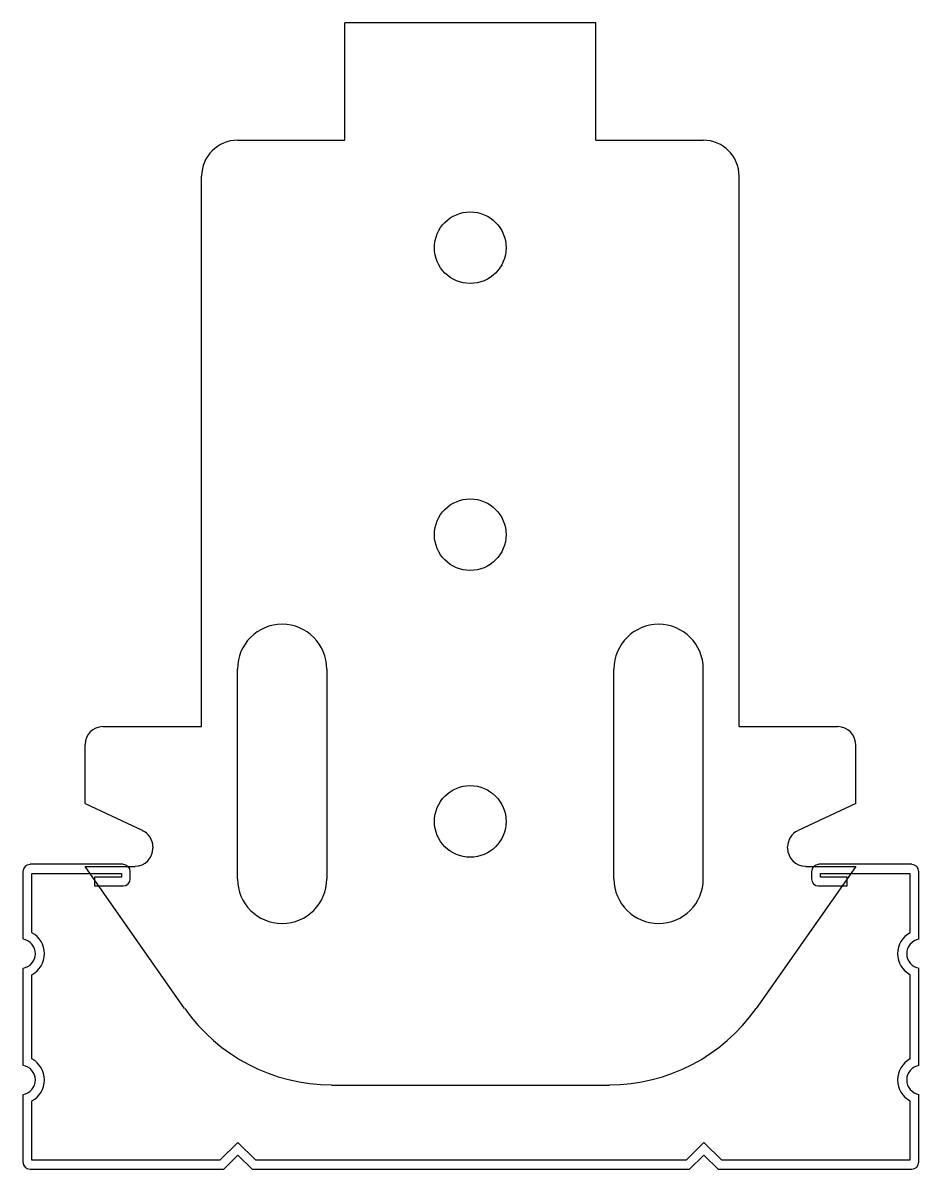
# Model space of a CAD drawing. Header units: millimetres. Extents: x -22.5 to 22.5, y -56.5 to 1.
import ezdxf

# ---------------------------------------------------------------- set-up
doc = ezdxf.new("R2010")
doc.units = ezdxf.units.MM
doc.layers.add('I-DT-02', color=185, linetype='Continuous')
doc.layers.add('wipess', color=5, linetype='Continuous')

# ---------------------------------------------------------------- blocks, each defined once
blk = doc.blocks.new('A$C41EA49D0')
at = {"layer": 'I-DT-02', "linetype": 'Continuous'}
for points in [[(-11.698, -5.891), (-6.305, -5.891), (-6.305, 0)], [(6.305, 0), (-6.305, 0)], [(6.305, -5.891), (6.305, 0)], [(6.305, -5.891), (11.698, -5.891)], [(-13.496, -35.318), (-13.496, -7.688)], [(13.496, -35.318), (13.496, -7.688)], [(-11.698, -42.968), (-11.698, -32.436)], [(-7.198, -42.968), (-7.198, -32.436)], [(7.198, -42.968), (7.198, -32.436)], [(11.698, -42.968), (11.698, -32.436)], [(-18.456, -35.318), (-13.496, -35.318)], [(13.496, -35.318), (18.456, -35.318)], [(-19.349, -39.194), (-19.349, -36.223)], [(19.349, -39.194), (19.349, -36.223)], [(-19.349, -39.194), (-16.454, -40.546)], [(19.349, -39.194), (16.454, -40.546)], [(-15.931, -41.438), (-15.931, -41.362)], [(15.931, -41.438), (15.931, -41.362)], [(-17.436, -42.241), (-22.115, -42.241)], [(-14.35, -49.483), (-19.349, -42.343), (-16.837, -42.343)], [(19.349, -42.343), (14.35, -49.483)], [(16.824, -42.343), (19.349, -42.343)], [(22.166, -42.241), (17.487, -42.241)], [(-22.472, -42.611), (-22.472, -45.99)], [(-22.026, -45.671), (-22.026, -42.7), (-17.525, -42.7), (-17.525, -42.879), (-18.877, -42.879), (-18.877, -43.325), (-17.436, -43.325)], [(-17.079, -42.968), (-17.079, -42.611)], [(17.13, -42.611), (17.13, -42.968)], [(17.487, -43.325), (18.928, -43.325), (18.928, -42.879), (17.576, -42.879), (17.576, -42.7), (22.077, -42.7), (22.077, -45.671)], [(22.523, -45.99), (22.523, -42.611)], [(-22.472, -47.469), (-22.472, -52.327)], [(22.523, -52.327), (22.523, -47.469)], [(-22.026, -52.008), (-22.026, -47.788)], [(22.077, -47.788), (22.077, -52.008)], [(-6.981, -53.321), (6.981, -53.321)], [(-22.472, -53.806), (-22.472, -57.185)], [(22.523, -57.185), (22.523, -53.806)], [(22.077, -54.124), (22.077, -57.095), (12.629, -57.095), (11.724, -56.203), (10.831, -57.095), (-10.768, -57.095), (-11.673, -56.203), (-12.578, -57.095), (-22.026, -57.095), (-22.026, -54.124)], [(-22.115, -57.542), (-12.387, -57.542), (-11.673, -56.84), (-10.959, -57.542), (11.01, -57.542), (11.724, -56.84), (12.438, -57.542), (22.166, -57.542)]]:
    blk.add_lwpolyline(points, dxfattribs=at)
for centre in [(-0.006, -11.284), (-0.006, -25.692), (-0.006, -40.087)]:
    blk.add_circle(centre, 1.798, dxfattribs=at)
for centre, radius, start, end in [((-11.698, -7.688), 1.798, 90, 180), ((11.698, -7.688), 1.798, 0, 90), ((-9.454, -32.436), 2.244, 0, 180), ((9.454, -32.436), 2.244, 0.00549, 180), ((-18.456, -36.223), 0.893, 90, 180), ((18.456, -36.223), 0.893, 0.00549, 90), ((-16.837, -41.362), 0.893, 0, 65.00061), ((16.824, -41.362), 0.893, 114.99939, 180), ((-16.837, -41.438), 0.893, 270, 0), ((16.824, -41.438), 0.893, 180, 270), ((-22.115, -42.611), 0.357, 90, 180), ((-17.436, -42.611), 0.357, 0.00549, 90), ((17.487, -42.611), 0.357, 90, 180), ((22.166, -42.611), 0.357, 0.00549, 90), ((-17.436, -42.968), 0.357, 270, 0), ((-9.454, -42.968), 2.244, 180, 0), ((9.454, -42.968), 2.244, 180, 0), ((17.487, -42.968), 0.357, 180, 270), ((-22.587, -46.729), 0.74, 279.14612, 80.85388), ((-22.587, -46.729), 1.199, 298.32825, 61.67175), ((22.651, -46.729), 1.199, 118.32825, 241.67175), ((22.651, -46.729), 0.74, 99.14612, 260.85388), ((-6.981, -44.32), 8.989, 215.00244, 270), ((6.981, -44.32), 8.989, 270, 324.99756), ((-22.587, -53.066), 0.74, 279.14612, 80.85388), ((-22.587, -53.066), 1.199, 298.32825, 61.67175), ((22.651, -53.066), 1.199, 118.32825, 241.67175), ((22.651, -53.066), 0.74, 99.14612, 260.85388), ((-22.115, -57.185), 0.357, 180, 270), ((22.166, -57.185), 0.357, 270, 0)]:
    blk.add_arc(centre, radius, start, end, dxfattribs=at)

msp = doc.modelspace()

# ---------------------------------------------------------------- wipeouts: each hides what was drawn before it
msp.add_wipeout([(-22.115, -56.542), (-22.226, -56.524), (-22.368, -56.437), (-22.368, -56.437), (-22.472, -56.185), (-22.47, -52.796), (-22.189, -52.69), (-22.053, -52.578), (-21.928, -52.402), (-21.848, -52.066), (-21.988, -51.632), (-22.223, -51.423), (-22.47, -51.336), (-22.472, -46.469), (-22.363, -46.434), (-22.085, -46.272), (-21.905, -46.015), (-21.848, -45.729), (-22.061, -45.209), (-22.472, -44.99), (-22.472, -41.611), (-22.368, -41.359), (-22.115, -41.241), (-17.436, -41.241), (-17.2, -41.343), (-16.807, -41.33), (-16.41, -41.222), (-16.1, -40.942), (-15.946, -40.496), (-15.991, -40.077), (-16.251, -39.688), (-19.349, -38.194), (-19.349, -35.223), (-19.265, -34.847), (-19.087, -34.592), (-18.803, -34.401), (-18.456, -34.318), (-13.496, -34.318), (-13.496, -6.688), (-13.42, -6.171), (-13.171, -5.657), (-12.97, -5.417), (-12.593, -5.129), (-12.078, -4.931), (-11.698, -4.891), (-6.305, -4.891), (-6.305, 1), (6.305, 1), (6.305, -4.891), (11.698, -4.891), (12.176, -4.955), (12.598, -5.132), (12.97, -5.417), (13.276, -5.827), (13.462, -6.341), (13.496, -6.688), (13.496, -34.318), (18.456, -34.331), (18.869, -34.432), (19.087, -34.592), (19.246, -34.808), (19.349, -35.223), (19.349, -38.194), (16.454, -39.546), (16.071, -39.882), (15.934, -40.291), (15.955, -40.643), (16.125, -40.993), (16.327, -41.18), (16.618, -41.307), (16.891, -41.343), (17.251, -41.343), (17.487, -41.254), (22.166, -41.254), (22.419, -41.359), (22.523, -41.611), (22.533, -44.999), (22.209, -45.137), (22.014, -45.354), (21.918, -45.83), (22.112, -46.236), (22.533, -46.46), (22.533, -51.336), (22.351, -51.39), (22.092, -51.582), (21.911, -52.066), (22.007, -52.43), (22.309, -52.722), (22.523, -52.806), (22.523, -56.185), (22.419, -56.437), (22.166, -56.542), (12.438, -56.542), (11.737, -55.828), (11.01, -56.542), (-10.959, -56.542), (-11.66, -55.828), (-12.387, -56.542)]).dxf.layer = 'wipess'

# ---------------------------------------------------------------- next in the draw order: block references
msp.add_blockref('A$C41EA49D0', (0, 1))

doc.saveas('drawing.dxf')
